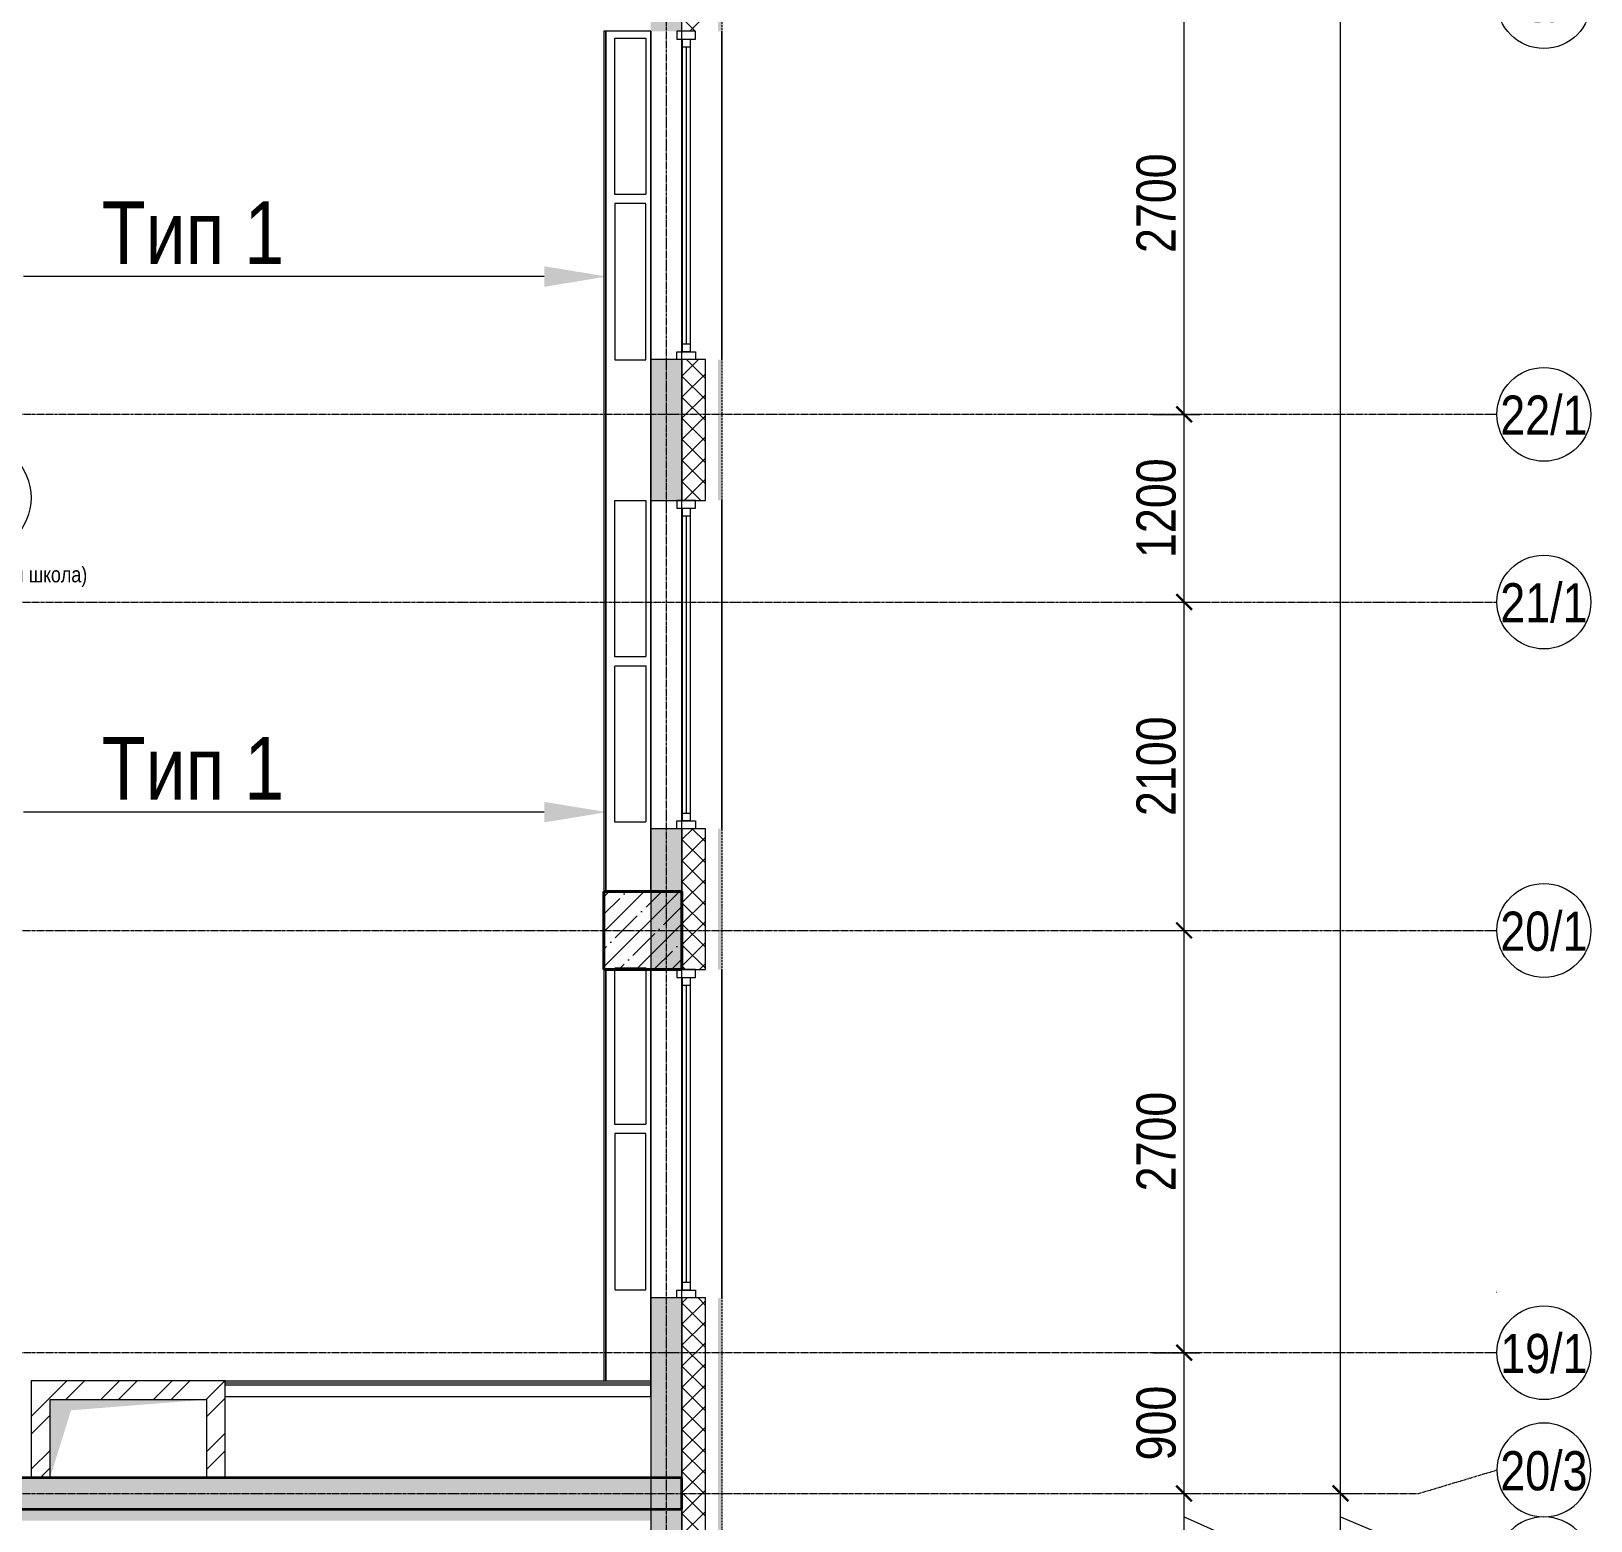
# Model space of a CAD drawing. Header units: millimetres. Extents: x -65509 to 912790, y 446 to 713294.
# Drawn here: x 252735 to 262705, y 196400 to 205925 of the extents above; entities that cross this region are included whole.
import ezdxf
from ezdxf import colors
from ezdxf.entities.mleader import LeaderData, LeaderLine
from ezdxf.enums import TextEntityAlignment as Align
from ezdxf.math import Vec2, Vec3

# ---------------------------------------------------------------- set-up
doc = ezdxf.new("R2010")
doc.units = ezdxf.units.MM
for name, pattern in [('CENTER2', [28.575, 19.05, -3.175, 3.175, -3.175]), ('DASHED', [19.05, 12.7, -6.35]), ('HIDDEN2', [4.7625, 3.175, -1.5875])]:
    doc.linetypes.add(name, pattern=pattern)
doc.layers.get('Defpoints').update_dxf_attribs({"color": 250})
for name, color, linetype, lineweight in [('A-Wall_Материал_Газоблок_Контур', 250, 'Continuous', 0), ('АР_Area', 250, 'Continuous', 5), ('АР_Колонны', 250, 'Continuous', 30), ('АР_Окна', 250, 'Continuous', 5), ('АР_Стены ЖБ', 250, 'Continuous', 35), ('АР_Стены кирпич', 250, 'Continuous', 20), ('АР_Стены ПЕНОблок', 250, 'Continuous', 20), ('АР_Стены_дефшов', 250, 'Continuous', 0), ('АР_Утеплитель', 250, 'Continuous', 0), ('АР_Штриховка', 250, 'Continuous', 0), ('Зашивки ГКЛ на всю высоту', 250, 'Continuous', 25), ('КМ_Фахверки', 250, 'Continuous', 25), ('ОВ_Шахты', 250, 'Continuous', 5), ('Размеры зашивки ГКЛ', 250, 'Continuous', 0), ('РД_Оси_100', 250, 'Continuous', 0), ('РД_Оси_размер', 250, 'Continuous', 0)]:
    doc.layers.add(name, color=color, linetype=linetype, lineweight=lineweight)
doc.layers.add('АР_Делит', color=250, linetype='Continuous', lineweight=0, plot=False)
doc.layers.add('АР_Отопительные приборы', color=1, linetype='HIDDEN2', lineweight=0, true_color=0xff0000)
doc.layers.add('Зашивка радиаторов тип 1 (фанера и МДФ)', color=7, linetype='Continuous', lineweight=0, true_color=0x000085)
doc.styles.add('style1', font='ARIALN.TTF')
doc.styles.add('ккк', font='isocpeur.ttf', dxfattribs={"width": 0.85, "oblique": 15})
doc.dimstyles.new('Dim100_ареал', dxfattribs={"dimscale": 100, "dimtxt": 2.5, "dimasz": 1, "dimexe": 1, "dimexo": 1, "dimgap": 0.5, "dimtad": 1, "dimzin": 12, "dimdsep": 46, "dimtxsty": 'style1', "dimblk": 'ARCHTICK', "dimcen": 1, "dimdle": 1, "dimclrd": 256, "dimclre": 256, "dimaunit": 1, "dimadec": 0, "dimazin": 3, "dimtfac": 1, "dimtmove": 1, "dimatfit": 3, "dimldrblk": 'OPEN30', "dimfxl": 4, "dimfxlon": 1, "dimtolj": 1, "dimtzin": 0, "dimlwd": 9, "dimlwe": 9, "dimarcsym": 0})
pattern_1 = [(45, (142195.16, 127275.07), (-112.2532, 112.2532), []), (45, (142307.41, 127275.07), (-112.2532, 112.2532), [198.4375, -39.6875, 0, -39.6875])]

# ---------------------------------------------------------------- blocks, each defined once
blk = doc.blocks.new('A-iden')
at = {"linetype": 'Continuous', "lineweight": 5}
blk.add_circle((0, -4), 3, dxfattribs=at)
at = {"color": 0, "linetype": 'Continuous', "lineweight": 20, "style": 'ккк', "width": 0.85}
blk.add_attdef('ID', text='', height=8, dxfattribs=at).set_placement((0.314, -3.853), align=Align.MIDDLE_CENTER)
blk = doc.blocks.new('_ArchTick')
at = {"color": 0, "linetype": 'ByBlock', "const_width": 0.15}
blk.add_lwpolyline([(-0.5, -0.5), (0.5, 0.5)], dxfattribs=at)
blk = doc.blocks.new('*D244')
at = {"layer": 'Defpoints', "color": 0, "transparency": 16777216}
for p in [(116910, 69300), (118910, 69300), (116910, 69000)]:
    blk.add_point(p, dxfattribs=at)
at = {"layer": 'РД_Оси_размер', "color": 0, "lineweight": 5, "transparency": 16777216}
for p, q in [((118910, 68900), (118910, 69400)), ((118710, 69300), (119010, 69300)), ((118910, 69150), (119410, 68939.3)), ((118710, 69000), (119010, 69000)), ((119410, 68939.3), (119410, 68387))]:
    blk.add_line(p, q, dxfattribs=at)
at = {"layer": 'РД_Оси_размер', "color": 0, "lineweight": 5, "transparency": 16777216, "xscale": 100, "yscale": 100, "zscale": 100}
for p, rotation in [((118910, 69300), 90), ((118910, 69000), 270)]:
    blk.add_blockref('_ArchTick', p, dxfattribs=dict(at, rotation=rotation))
at = {"layer": 'РД_Оси_размер', "color": 0, "transparency": 16777216, "insert": (119232.4, 68663.1), "char_height": 250, "attachment_point": 5, "rotation": 90, "style": 'style1'}
blk.add_mtext('\\A1;300', dxfattribs=at)
blk = doc.blocks.new('_Open30')
at = {"color": 0, "linetype": 'ByBlock', "lineweight": -2}
for p, q in [((-1, 0.268), (0, 0)), ((0, 0), (-1, -0.268)), ((0, 0), (-1, 0))]:
    blk.add_line(p, q, dxfattribs=at)
blk = doc.blocks.new('*D362')
at = {"layer": 'Defpoints', "color": 0, "transparency": 16777216}
for p in [(116910, 69300), (117910, 69300), (116910, 69000)]:
    blk.add_point(p, dxfattribs=at)
at = {"layer": 'РД_Оси_размер', "color": 0, "lineweight": 5, "transparency": 16777216}
for p, q in [((117910, 68900), (117910, 69400)), ((117710, 69300), (118010, 69300)), ((117910, 69150), (118410, 68926.1)), ((117710, 69000), (118010, 69000)), ((118410, 68926.1), (118410, 68373.8))]:
    blk.add_line(p, q, dxfattribs=at)
at = {"layer": 'РД_Оси_размер', "color": 0, "lineweight": 5, "transparency": 16777216, "xscale": 100, "yscale": 100, "zscale": 100}
for p, rotation in [((117910, 69300), 90), ((117910, 69000), 270)]:
    blk.add_blockref('_ArchTick', p, dxfattribs=dict(at, rotation=rotation))
at = {"layer": 'РД_Оси_размер', "color": 0, "transparency": 16777216, "insert": (118232.4, 68650), "char_height": 250, "attachment_point": 5, "rotation": 90, "style": 'style1'}
blk.add_mtext('\\A1;300', dxfattribs=at)
blk = doc.blocks.new('*D363')
at = {"layer": 'Defpoints', "color": 0, "transparency": 16777216}
for p in [(116910, 70200), (117910, 70200), (116910, 69300)]:
    blk.add_point(p, dxfattribs=at)
at = {"layer": 'РД_Оси_размер', "color": 0, "lineweight": 5, "transparency": 16777216}
for p, q in [((117910, 69200), (117910, 70300)), ((117710, 70200), (118010, 70200)), ((117710, 69300), (118010, 69300))]:
    blk.add_line(p, q, dxfattribs=at)
at = {"layer": 'РД_Оси_размер', "color": 0, "lineweight": 5, "transparency": 16777216, "xscale": 100, "yscale": 100, "zscale": 100}
for p, rotation in [((117910, 70200), 90), ((117910, 69300), 270)]:
    blk.add_blockref('_ArchTick', p, dxfattribs=dict(at, rotation=rotation))
at = {"layer": 'РД_Оси_размер', "color": 0, "transparency": 16777216, "insert": (117732.4, 69750), "char_height": 250, "attachment_point": 5, "rotation": 90, "style": 'style1'}
blk.add_mtext('\\A1;900', dxfattribs=at)
blk = doc.blocks.new('*D364')
at = {"layer": 'Defpoints', "color": 0, "transparency": 16777216}
for p in [(116910, 72900), (117910, 72900), (116910, 70200)]:
    blk.add_point(p, dxfattribs=at)
at = {"layer": 'РД_Оси_размер', "color": 0, "lineweight": 5, "transparency": 16777216}
for p, q in [((117910, 70100), (117910, 73000)), ((117710, 72900), (118010, 72900)), ((117710, 70200), (118010, 70200))]:
    blk.add_line(p, q, dxfattribs=at)
at = {"layer": 'РД_Оси_размер', "color": 0, "lineweight": 5, "transparency": 16777216, "xscale": 100, "yscale": 100, "zscale": 100}
for p, rotation in [((117910, 72900), 90), ((117910, 70200), 270)]:
    blk.add_blockref('_ArchTick', p, dxfattribs=dict(at, rotation=rotation))
at = {"layer": 'РД_Оси_размер', "color": 0, "transparency": 16777216, "insert": (117732.4, 71550), "char_height": 250, "attachment_point": 5, "rotation": 90, "style": 'style1'}
blk.add_mtext('\\A1;2700', dxfattribs=at)
blk = doc.blocks.new('*D365')
at = {"layer": 'Defpoints', "color": 0, "transparency": 16777216}
for p in [(116910, 75000), (117910, 75000), (116910, 72900)]:
    blk.add_point(p, dxfattribs=at)
at = {"layer": 'РД_Оси_размер', "color": 0, "lineweight": 5, "transparency": 16777216}
for p, q in [((117910, 72800), (117910, 75100)), ((117710, 75000), (118010, 75000)), ((117710, 72900), (118010, 72900))]:
    blk.add_line(p, q, dxfattribs=at)
at = {"layer": 'РД_Оси_размер', "color": 0, "lineweight": 5, "transparency": 16777216, "xscale": 100, "yscale": 100, "zscale": 100}
for p, rotation in [((117910, 75000), 90), ((117910, 72900), 270)]:
    blk.add_blockref('_ArchTick', p, dxfattribs=dict(at, rotation=rotation))
at = {"layer": 'РД_Оси_размер', "color": 0, "transparency": 16777216, "insert": (117732.4, 73950), "char_height": 250, "attachment_point": 5, "rotation": 90, "style": 'style1'}
blk.add_mtext('\\A1;2100', dxfattribs=at)
blk = doc.blocks.new('*D366')
at = {"layer": 'Defpoints', "color": 0, "transparency": 16777216}
for p in [(116910, 76200), (117910, 76200), (116910, 75000)]:
    blk.add_point(p, dxfattribs=at)
at = {"layer": 'РД_Оси_размер', "color": 0, "lineweight": 5, "transparency": 16777216}
for p, q in [((117910, 74900), (117910, 76300)), ((117710, 76200), (118010, 76200)), ((117710, 75000), (118010, 75000))]:
    blk.add_line(p, q, dxfattribs=at)
at = {"layer": 'РД_Оси_размер', "color": 0, "lineweight": 5, "transparency": 16777216, "xscale": 100, "yscale": 100, "zscale": 100}
for p, rotation in [((117910, 76200), 90), ((117910, 75000), 270)]:
    blk.add_blockref('_ArchTick', p, dxfattribs=dict(at, rotation=rotation))
at = {"layer": 'РД_Оси_размер', "color": 0, "transparency": 16777216, "insert": (117732.4, 75600), "char_height": 250, "attachment_point": 5, "rotation": 90, "style": 'style1'}
blk.add_mtext('\\A1;1200', dxfattribs=at)
blk = doc.blocks.new('*D367')
at = {"layer": 'Defpoints', "color": 0, "transparency": 16777216}
for p in [(116910, 78900), (117910, 78900), (116910, 76200)]:
    blk.add_point(p, dxfattribs=at)
at = {"layer": 'РД_Оси_размер', "color": 0, "lineweight": 5, "transparency": 16777216}
for p, q in [((117910, 76100), (117910, 79000)), ((117710, 78900), (118010, 78900)), ((117710, 76200), (118010, 76200))]:
    blk.add_line(p, q, dxfattribs=at)
at = {"layer": 'РД_Оси_размер', "color": 0, "lineweight": 5, "transparency": 16777216, "xscale": 100, "yscale": 100, "zscale": 100}
for p, rotation in [((117910, 78900), 90), ((117910, 76200), 270)]:
    blk.add_blockref('_ArchTick', p, dxfattribs=dict(at, rotation=rotation))
at = {"layer": 'РД_Оси_размер', "color": 0, "transparency": 16777216, "insert": (117732.4, 77550), "char_height": 250, "attachment_point": 5, "rotation": 90, "style": 'style1'}
blk.add_mtext('\\A1;2700', dxfattribs=at)
blk = doc.blocks.new('*D225')
at = {"layer": 'Defpoints', "color": 0, "transparency": 16777216}
for p in [(114955, 100500), (118910, 100500), (116910, 69300)]:
    blk.add_point(p, dxfattribs=at)
at = {"layer": 'РД_Оси_размер', "color": 0, "lineweight": 5, "transparency": 16777216}
for p, q in [((118910, 69200), (118910, 100600)), ((118710, 100500), (119010, 100500)), ((118710, 69300), (119010, 69300))]:
    blk.add_line(p, q, dxfattribs=at)
at = {"layer": 'РД_Оси_размер', "color": 0, "lineweight": 5, "transparency": 16777216, "xscale": 100, "yscale": 100, "zscale": 100}
for p, rotation in [((118910, 100500), 90), ((118910, 69300), 270)]:
    blk.add_blockref('_ArchTick', p, dxfattribs=dict(at, rotation=rotation))
at = {"layer": 'РД_Оси_размер', "color": 0, "transparency": 16777216, "insert": (118732.4, 84900), "char_height": 250, "attachment_point": 5, "rotation": 90, "style": 'style1'}
blk.add_mtext('\\A1;31200', dxfattribs=at)
blk = doc.blocks.new('otv')
at = {"linetype": 'Continuous'}
blk.add_lwpolyline([(0, -1), (0, 0), (1, 0), (1, -1)], close=True, dxfattribs=at)
blk.add_solid([(0, -1), (0, 0), (0.1346, -0.1366), (1, 0)], dxfattribs=at)
blk = doc.blocks.new('MOK-МаркаПом_овал_ареал')
for p, q in [((-2.986, 3.764), (3.522, 3.764)), ((-2.75, -3), (2.75, -3))]:
    blk.add_line(p, q)
for centre, radius, start, end in [((-2.986, 0.215), 3.55, 90, 270), ((3.522, 0.215), 3.55, 270, 90), ((-7.411, 0), 7.161, 0, 0.00095)]:
    blk.add_arc(centre, radius, start, end)
at = {"color": 0, "style": 'style1'}
blk.add_attdef('АР-ПОМЕЩЕНИЕ:НОМЕР', text='', height=3, dxfattribs=at).set_placement((0.261, 0), align=Align.MIDDLE)
blk = doc.blocks.new('СОШ_2200_АР_ОСИ_М100_28.05.24')
at = {"layer": 'АР_Делит', "color": 5, "linetype": 'DASHED'}
blk.add_lwpolyline([(114955, 135155), (114955, -355), (93595.036, -355), (93595.036, 13855), (94145, 13855), (94145, 68320), (66055, 68320), (66055, 13857.73), (83455, 13857.73), (83455, -355), (45245, -355), (45245, 13145), (44695, 13145), (44695, 26755), (45245, 26755), (45245, 68320), (20455, 68320), (20455, 26755), (27955, 26755), (27955, 13145), (-355, 13145), (-355, 100855), (37145, 100855), (37145, 129155)], dxfattribs=at)
at = {"layer": 'РД_Оси_100', "linetype": 'CENTER2'}
for p, q in [((114600, -6155), (114600, 139938.679)), ((119910, 76200), (-5954.958, 76200)), ((-5954.958, 75000), (119910, 75000)), ((89599.446, 72900), (119910, 72900))]:
    blk.add_line(p, q, dxfattribs=at)
for points in [[(119907.516, 70586.836), (119910, 70586.416)], [(119910, 70200), (-5954.958, 70200)], [(94200, 69300), (119410, 69300), (119910, 69450)]]:
    blk.add_lwpolyline(points, dxfattribs=at)
at = {"layer": 'РД_Оси_100', "color": 0}
ref = blk.add_blockref('A-iden', (120210, 79239.148), dxfattribs=dict(at, xscale=100, yscale=100, zscale=100))
ref.add_attrib('ID', '23/1', dxfattribs={"layer": '0', "linetype": 'Continuous', "height": 250, "style": 'style1'}).set_placement((120210, 78839.148), align=Align.MIDDLE)
ref = blk.add_blockref('A-iden', (120210, 76600), dxfattribs=dict(at, xscale=100, yscale=100, zscale=100))
ref.add_attrib('ID', '22/1', dxfattribs={"layer": '0', "linetype": 'Continuous', "height": 250, "style": 'style1'}).set_placement((120210, 76200), align=Align.MIDDLE)
ref = blk.add_blockref('A-iden', (120210, 75400), dxfattribs=dict(at, xscale=100, yscale=100, zscale=100))
ref.add_attrib('ID', '21/1', dxfattribs={"layer": '0', "linetype": 'Continuous', "height": 250, "style": 'style1'}).set_placement((120210, 75000), align=Align.MIDDLE)
ref = blk.add_blockref('A-iden', (120210, 73300), dxfattribs=dict(at, xscale=100, yscale=100, zscale=100))
ref.add_attrib('ID', '20/1', dxfattribs={"layer": '0', "linetype": 'Continuous', "height": 250, "style": 'style1'}).set_placement((120210, 72900), align=Align.MIDDLE)
ref = blk.add_blockref('A-iden', (120210, 70600), dxfattribs=dict(at, xscale=100, yscale=100, zscale=100))
ref.add_attrib('ID', '19/1', dxfattribs={"layer": '0', "linetype": 'Continuous', "height": 250, "style": 'style1'}).set_placement((120210, 70200), align=Align.MIDDLE)
ref = blk.add_blockref('A-iden', (120210, 69850), dxfattribs=dict(at, xscale=-100, yscale=100, zscale=100))
ref.add_attrib('ID', '20/3', dxfattribs={"layer": '0', "linetype": 'Continuous', "height": 250, "style": 'style1'}).set_placement((120210, 69450), align=Align.MIDDLE)
ref = blk.add_blockref('A-iden', (120210, 69250), dxfattribs=dict(at, xscale=-100, yscale=100, zscale=100))
ref.add_attrib('ID', '19/3', dxfattribs={"layer": '0', "linetype": 'Continuous', "height": 250, "style": 'style1'}).set_placement((120210, 68850), align=Align.MIDDLE)
at = {"layer": 'РД_Оси_размер'}
for base, p1, p2, picture, middle in [((118910, 100500), (116910, 69300), (114955, 100500), '*D225', (118732.357, 84900)), ((117910, 78900), (116910, 76200), (116910, 78900), '*D367', (117732.357, 77550)), ((117910, 76200), (116910, 75000), (116910, 76200), '*D366', (117732.357, 75600)), ((117910, 75000), (116910, 72900), (116910, 75000), '*D365', (117732.357, 73950)), ((117910, 72900), (116910, 70200), (116910, 72900), '*D364', (117732.357, 71550)), ((117910, 70200), (116910, 69300), (116910, 70200), '*D363', (117732.357, 69750))]:
    dim = blk.add_linear_dim(base=base, p1=p1, p2=p2, angle=90, dimstyle='Dim100_ареал', dxfattribs=at)
    dim.commit()
    dim.dimension.update_dxf_attribs({"geometry": picture, "text_midpoint": middle})
for base, picture, middle in [((118910, 69300), '*D244', (119410, 68889.275)), ((117910, 69300), '*D362', (118410, 68876.088))]:
    dim = blk.add_linear_dim(base=base, p1=(116910, 69000), p2=(116910, 69300), angle=90, dimstyle='Dim100_ареал', dxfattribs=at)
    dim.commit()
    dim.dimension.update_dxf_attribs({"geometry": picture, "text_midpoint": middle, "dimtype": 128})

msp = doc.modelspace()

# ---------------------------------------------------------------- hatches: boundary and pattern name
at = {"layer": 'АР_Штриховка', "linetype": 'Continuous', "lineweight": 0}
h = msp.add_hatch(dxfattribs=at)
h.set_pattern_fill('AR-CONC', color=256, angle=-360, style=0)
h.set_pattern_definition([(50, (142195.16, 127275.07), (182.18467, -15.93909), [19.05, -209.55]), (355, (142195.16, 127275.07), (-35.24342, 191.05685), [15.24, -167.64058]), (100.45144, (142210.34, 127273.74), (146.94125, 175.11775), [16.19, -178.09024]), (46.1842, (142195.16, 127325.87), (271.07904, -42.04233), [28.575, -314.325]), (96.63556, (142217.75, 127322.37), (237.40413, 247.42612), [24.285, -267.1356]), (351.18415, (142195.16, 127325.87), (237.40413, 247.4261), [22.85997, -251.45973]), (21, (142220.56, 127313.17), (151.61439, -102.2652), [19.05, -209.55]), (326, (142220.56, 127313.17), (61.80203, 184.18797), [15.24, -167.64]), (71.45144, (142233.2, 127304.65), (213.41642, 81.92277), [16.19, -178.08994]), (37.5, (142195.16, 127275.07), (3.088603, 84.55504), [0, -165.608, 0, -170.18, 0, -168.275]), (7.5, (142195.16, 127275.07), (66.81966, 100.180575), [0, -97.028, 0, -161.798, 0, -64.135]), (327.5, (142138.515, 127275.07), (135.590595, -5.728744), [0, -63.5, 0, -198.12, 0, -262.89]), (317.5, (142113.12, 127275.07), (148.12918, 25.42649), [0, -82.55, 0, -131.572, 0, -186.69])])
h.paths.add_polyline_path([(256895.157, 223475.073), (256695.157, 223475.073), (256695.157, 222575.075), (256895.157, 222575.075)], flags=0)
h.paths.add_polyline_path([(256895.157, 219275.075), (256695.157, 219275.075), (256695.157, 217375.073), (256895.157, 217375.073)], flags=0)
h.paths.add_polyline_path([(256895.157, 214075.073), (256695.157, 214075.073), (256695.157, 212575.078), (256895.157, 212575.078)], flags=0)
h.paths.add_polyline_path([(256895.157, 210175.078), (256695.157, 210175.078), (256695.157, 208925.073), (256895.157, 208925.073)], flags=0)
h.paths.add_polyline_path([(256895.157, 206825.073), (256695.157, 206825.073), (256695.157, 205925.073), (256895.157, 205925.073)], flags=0)
h.paths.add_polyline_path([(256895.157, 203825.073), (256695.157, 203825.073), (256695.157, 202925.073), (256895.157, 202925.073)], flags=0)
h.paths.add_polyline_path([(256895.157, 200825.073), (256695.157, 200825.073), (256695.157, 199925.073), (256895.157, 199925.073)], flags=0)
h.paths.add_polyline_path([(256895.157, 197825.073), (256695.157, 197825.073), (256695.157, 195375.073), (256895.157, 195375.073)], flags=0)
h.paths.add_polyline_path([(256895.157, 192075.073), (256695.157, 192075.073), (256695.157, 191175.073), (256895.157, 191175.073)], flags=0)
h.paths.add_polyline_path([(256895.157, 189975.073), (256695.157, 189975.073), (256695.157, 189075.073), (256895.157, 189075.073)], flags=0)
h.paths.add_polyline_path([(256895.157, 187875.073), (256695.157, 187875.073), (256695.157, 186075.073), (256895.157, 186075.073)], flags=0)
h.paths.add_polyline_path([(256895.157, 182775.073), (256695.157, 182775.073), (256695.157, 181875.073), (256895.157, 181875.073)], flags=0)
h.paths.add_polyline_path([(256895.157, 180675.073), (256695.157, 180675.073), (256695.157, 179775.073), (256895.157, 179775.073)], flags=0)
h.paths.add_polyline_path([(256895.157, 178575.073), (256695.157, 178575.073), (256695.157, 168775.073), (256895.157, 168775.073)], flags=0)
h = msp.add_hatch(dxfattribs=at)
h.set_pattern_fill('ANSI37', color=256, scale=30, angle=-360, style=0)
h.set_pattern_definition([(45, (142195.16, 127275.07), (-67.35192, 67.35192), []), (135, (142195.16, 127275.07), (-67.35192, -67.35192), [])])
h.paths.add_polyline_path([(257045.157, 223475.073), (256895.157, 223475.073), (256895.157, 222575.075), (257045.157, 222575.075)], flags=0)
h.paths.add_polyline_path([(257045.157, 219275.075), (256895.157, 219275.075), (256895.157, 217375.073), (257045.157, 217375.073)], flags=0)
h.paths.add_polyline_path([(257045.157, 214075.073), (256895.157, 214075.073), (256895.157, 212575.078), (257045.157, 212575.078)], flags=0)
h.paths.add_polyline_path([(257045.157, 210175.078), (256895.157, 210175.078), (256895.157, 208925.073), (257045.157, 208925.073)], flags=0)
h.paths.add_polyline_path([(257045.157, 206825.073), (256895.157, 206825.073), (256895.157, 205925.073), (257045.157, 205925.073)], flags=0)
h.paths.add_polyline_path([(257045.157, 203825.073), (256895.157, 203825.073), (256895.157, 202925.073), (257045.157, 202925.073)], flags=0)
h.paths.add_polyline_path([(257045.157, 200825.073), (256895.157, 200825.073), (256895.157, 199925.073), (257045.157, 199925.073)], flags=0)
h.paths.add_polyline_path([(257045.157, 197825.073), (256895.157, 197825.073), (256895.157, 195375.073), (257045.157, 195375.073)], flags=0)
h.paths.add_polyline_path([(257045.157, 192075.073), (256895.157, 192075.073), (256895.157, 191175.073), (257045.157, 191175.073)], flags=0)
h.paths.add_polyline_path([(257045.157, 189975.073), (256895.157, 189975.073), (256895.157, 189075.073), (257045.157, 189075.073)], flags=0)
h.paths.add_polyline_path([(257045.157, 187875.073), (256895.157, 187875.073), (256895.157, 186075.073), (257045.157, 186075.073)], flags=0)
h.paths.add_polyline_path([(257045.157, 182775.073), (256895.157, 182775.073), (256895.157, 181875.073), (257045.157, 181875.073)], flags=0)
h.paths.add_polyline_path([(257045.157, 180675.073), (256895.157, 180675.073), (256895.157, 179775.073), (257045.157, 179775.073)], flags=0)
h.paths.add_polyline_path([(257045.157, 178575.073), (256895.157, 178575.073), (256895.157, 168775.073), (257045.157, 168775.073)], flags=0)
h = msp.add_hatch(dxfattribs=at)
h.set_pattern_fill('_U', color=256, angle=-360, style=0, pattern_type=0)
h.set_pattern_definition([(360, (142195.1574, 127275.0729), (2e-16, 1), [])])
h.paths.add_polyline_path([(257150.157, 223475.073), (257125.157, 223475.073), (257125.157, 222575.075), (257150.157, 222575.075)], flags=0)
h.paths.add_polyline_path([(257150.157, 219275.075), (257125.157, 219275.075), (257125.157, 217375.073), (257150.157, 217375.073)], flags=0)
h.paths.add_polyline_path([(257150.157, 214075.073), (257125.157, 214075.073), (257125.157, 212575.078), (257150.157, 212575.078)], flags=0)
h.paths.add_polyline_path([(257150.157, 210175.078), (257125.157, 210175.078), (257125.157, 208925.073), (257150.157, 208925.073)], flags=0)
h.paths.add_polyline_path([(257150.157, 206825.073), (257125.157, 206825.073), (257125.157, 205925.073), (257150.157, 205925.073)], flags=0)
h.paths.add_polyline_path([(257150.157, 203825.073), (257125.157, 203825.073), (257125.157, 202925.073), (257150.157, 202925.073)], flags=0)
h.paths.add_polyline_path([(257150.157, 200825.073), (257125.157, 200825.073), (257125.157, 199925.073), (257150.157, 199925.073)], flags=0)
h.paths.add_polyline_path([(257150.157, 197825.073), (257125.157, 197825.073), (257125.157, 195375.073), (257150.157, 195375.073)], flags=0)
h.paths.add_polyline_path([(257150.157, 192075.073), (257125.157, 192075.073), (257125.157, 191175.073), (257150.157, 191175.073)], flags=0)
h.paths.add_polyline_path([(257150.157, 189975.073), (257125.157, 189975.073), (257125.157, 189075.073), (257150.157, 189075.073)], flags=0)
h.paths.add_polyline_path([(257150.157, 187875.073), (257125.157, 187875.073), (257125.157, 186075.073), (257150.157, 186075.073)], flags=0)
h.paths.add_polyline_path([(257150.157, 182775.073), (257125.157, 182775.073), (257125.157, 181875.073), (257150.157, 181875.073)], flags=0)
h.paths.add_polyline_path([(257150.157, 180675.073), (257125.157, 180675.073), (257125.157, 179775.073), (257150.157, 179775.073)], flags=0)
h.paths.add_polyline_path([(257150.157, 178575.073), (257125.157, 178575.073), (257125.157, 168775.073), (257150.157, 168775.073)], flags=0)
at = {"layer": 'АР_Штриховка', "linetype": 'Continuous', "lineweight": 5}
h = msp.add_hatch(dxfattribs=at)
h.set_pattern_fill('ANSI35', color=256, scale=25, style=0)
h.set_pattern_definition(pattern_1)
h.paths.add_polyline_path([(256395.157, 199925.073), (256895.157, 199925.073), (256895.157, 200425.073), (256395.157, 200425.073)], flags=0)
at = {"layer": 'АР_Штриховка', "linetype": 'Continuous', "lineweight": 0}
h = msp.add_hatch(dxfattribs=at)
h.set_pattern_fill('ANSI32', color=256, scale=25, style=0)
h.set_pattern_definition([(45, (142195.16, 127275.07), (-168.3798, 168.3798), []), (45, (142307.4, 127275.07), (-168.3798, 168.3798), [])])
h.paths.add_polyline_path([(252735.157, 196675.073), (252855.157, 196675.073), (252855.157, 197175.073), (252735.157, 197295.073)], flags=0)
h = msp.add_hatch(dxfattribs=at)
h.set_pattern_fill('ANSI32', color=256, scale=25, style=0)
h.set_pattern_definition([(45, (142195.16, 127275.07), (-168.3798, 168.3798), []), (45, (142307.4, 127275.07), (-168.3798, 168.3798), [])])
h.paths.add_polyline_path([(252735.157, 197295.073), (252855.157, 197175.073), (253855.157, 197175.073), (253975.157, 197295.073)], flags=0)
h = msp.add_hatch(dxfattribs=at)
h.set_pattern_fill('ANSI32', color=256, scale=25, angle=-360, style=0)
h.set_pattern_definition([(45, (142195.16, 127275.07), (-168.3798, 168.3798), []), (45, (142307.4, 127275.07), (-168.3798, 168.3798), [])])
h.paths.add_polyline_path([(253975.157, 197295.073), (253855.157, 197175.073), (253855.157, 196675.073), (253975.157, 196675.073)], flags=0)
at = {"layer": 'АР_Штриховка', "linetype": 'Continuous', "lineweight": 5}
h = msp.add_hatch(dxfattribs=at)
h.set_pattern_fill('ANSI35', color=256, scale=25, style=0)
h.set_pattern_definition(pattern_1)
h.paths.add_polyline_path([(240795.157, 196675.073), (240995.157, 196475.073), (243979.311, 196475.073), (243979.311, 196675.073)], flags=0)
h.paths.add_polyline_path([(245979.568, 196675.073), (245979.568, 196475.073), (256895.17, 196475.073), (256895.17, 196675.073)], flags=0)
at = {"layer": 'АР_Штриховка', "linetype": 'Continuous', "lineweight": 0}
h = msp.add_hatch(dxfattribs=at)
h.set_pattern_fill('HONEY', color=256, scale=10, angle=-360, style=0)
h.set_pattern_definition([(4e-13, (142195.157, 127275.073), (47.625, 27.4963065), [31.75, -63.5]), (120, (142195.157, 127275.073), (-47.625, 27.4963066), [31.75, -63.5]), (60, (142195.157, 127275.073), (1e-07, 54.992613), [-63.5, 31.75])])
h.paths.add_polyline_path([(240995.157, 196475.073), (241070.157, 196400.073), (243979.331, 196400.073), (243979.331, 196475.073)], flags=0)
h.paths.add_polyline_path([(245979.331, 196475.073), (245979.331, 196400.073), (256895.157, 196400.073), (256895.157, 196475.073)], flags=0)

# ---------------------------------------------------------------- linework, layer by layer
at = {"layer": 'A-Wall_Материал_Газоблок_Контур', "linetype": 'Continuous', "lineweight": 0}
for p, q in [((256695.157, 205925.073), (256695.157, 203825.073)), ((257150.157, 203825.073), (257150.157, 205925.073)), ((256695.157, 202925.073), (256695.157, 200825.073)), ((257150.157, 200825.073), (257150.157, 202925.073)), ((256695.157, 199925.073), (256695.157, 197825.073)), ((257150.157, 197825.073), (257150.157, 199925.073))]:
    msp.add_line(p, q, dxfattribs=at)
at = {"layer": 'АР_Колонны', "linetype": 'HIDDEN2', "lineweight": 25}
for p, q in [((256395.157, 200425.073), (256895.157, 200425.073)), ((256395.157, 199925.073), (256395.157, 200425.073)), ((256895.157, 200425.073), (256895.157, 199925.073)), ((256895.157, 199925.073), (256395.157, 199925.073))]:
    msp.add_line(p, q, dxfattribs=at)
at = {"layer": 'АР_Колонны', "linetype": 'Continuous', "lineweight": 35}
for p, q in [((256895.157, 200425.073), (256395.157, 200425.073)), ((256395.157, 199925.073), (256395.157, 200425.073)), ((256895.157, 200425.073), (256395.157, 200425.073)), ((256895.157, 199925.073), (256895.157, 200425.073)), ((256395.157, 199925.073), (256895.157, 199925.073))]:
    msp.add_line(p, q, dxfattribs=at)
at = {"layer": 'АР_Окна', "linetype": 'Continuous', "lineweight": 5}
for p, q in [((256695.157, 205925.073), (256695.157, 203825.073)), ((257150.157, 205925.073), (257150.157, 203825.073)), ((256897.657, 205825.073), (256947.657, 205825.073)), ((256922.657, 205825.073), (256922.657, 203925.073)), ((256897.657, 203925.073), (256947.657, 203925.073)), ((256695.157, 202925.073), (256695.157, 200825.073)), ((257150.157, 202925.073), (257150.157, 200825.073)), ((256897.657, 202825.073), (256947.657, 202825.073)), ((256922.657, 202825.073), (256922.657, 200925.073)), ((256897.657, 200925.073), (256947.657, 200925.073)), ((256695.157, 199925.073), (256695.157, 197825.073)), ((257150.157, 199925.073), (257150.157, 197825.073)), ((256897.657, 199825.073), (256947.657, 199825.073)), ((256922.657, 199825.073), (256922.657, 197925.073)), ((256897.657, 197925.073), (256947.657, 197925.073))]:
    msp.add_line(p, q, dxfattribs=at)
for points in [[(256982.657, 205875.073), (256982.657, 205925.073), (256862.657, 205925.073), (256862.657, 205875.073)], [(256897.657, 205875.073), (256947.657, 205875.073), (256947.657, 203875.073), (256897.657, 203875.073)], [(256982.657, 203875.073), (256982.657, 203825.073), (256862.657, 203825.073), (256862.657, 203875.073)], [(256982.657, 202875.073), (256982.657, 202925.073), (256862.657, 202925.073), (256862.657, 202875.073)], [(256897.657, 202875.073), (256947.657, 202875.073), (256947.657, 200875.073), (256897.657, 200875.073)], [(256982.657, 200875.073), (256982.657, 200825.073), (256862.657, 200825.073), (256862.657, 200875.073)], [(256982.657, 199875.073), (256982.657, 199925.073), (256862.657, 199925.073), (256862.657, 199875.073)], [(256897.657, 199875.073), (256947.657, 199875.073), (256947.657, 197875.073), (256897.657, 197875.073)], [(256982.657, 197875.073), (256982.657, 197825.073), (256862.657, 197825.073), (256862.657, 197875.073)]]:
    msp.add_lwpolyline(points, close=True, dxfattribs=at)
at = {"layer": 'АР_Отопительные приборы'}
for points in [[(256665.157, 204880.959), (256465.157, 204880.959), (256465.157, 205880.959), (256665.157, 205880.959)], [(256665.157, 204822.784), (256465.157, 204822.784), (256465.157, 203822.784), (256665.157, 203822.784)], [(256665.157, 201925.193), (256465.157, 201925.193), (256465.157, 202925.193), (256665.157, 202925.193)], [(256665.157, 200867.018), (256465.157, 200867.018), (256465.157, 201867.018), (256665.157, 201867.018)], [(256665.157, 198935.237), (256465.157, 198935.237), (256465.157, 199935.237), (256665.157, 199935.237)], [(256665.157, 198877.062), (256465.157, 198877.062), (256465.157, 197877.062), (256665.157, 197877.062)]]:
    msp.add_lwpolyline(points, close=True, dxfattribs=at)
at = {"layer": 'АР_Стены ЖБ', "linetype": 'Continuous', "lineweight": 40}
for p, q in [((256895.157, 200425.073), (256395.157, 200425.073)), ((256395.157, 200425.073), (256395.157, 199925.073)), ((256895.157, 199925.073), (256895.157, 200425.073)), ((256395.157, 199925.073), (256895.157, 199925.073))]:
    msp.add_line(p, q, dxfattribs=at)
at = {"layer": 'АР_Стены ЖБ', "linetype": 'Continuous', "lineweight": 35}
for p, q in [((256895.17, 196675.073), (245979.568, 196675.073)), ((256895.17, 196475.073), (256895.17, 196675.073)), ((245979.568, 196475.073), (256895.17, 196475.073))]:
    msp.add_line(p, q, dxfattribs=at)
at = {"layer": 'АР_Стены кирпич', "linetype": 'Continuous', "lineweight": 20}
for p, q in [((252735.157, 197295.073), (252735.157, 196675.073)), ((253975.157, 197295.073), (252735.157, 197295.073)), ((253975.157, 196675.073), (253975.157, 197295.073)), ((252855.157, 196675.073), (252855.157, 197175.073)), ((252855.157, 197175.073), (253855.157, 197175.073)), ((253855.157, 197175.073), (253855.157, 196675.073)), ((252735.157, 196675.073), (252855.157, 196675.073)), ((253855.157, 196675.073), (253975.157, 196675.073))]:
    msp.add_line(p, q, dxfattribs=at)
at = {"layer": 'АР_Стены ПЕНОблок', "linetype": 'Continuous', "lineweight": 20}
for p, q in [((256895.157, 203825.073), (256695.157, 203825.073)), ((256695.157, 203825.073), (256695.157, 202925.073)), ((256895.157, 202925.073), (256895.157, 203825.073)), ((256695.157, 202925.073), (256895.157, 202925.073)), ((256895.157, 200825.073), (256695.157, 200825.073)), ((256695.157, 200825.073), (256695.157, 199925.073)), ((256895.157, 199925.073), (256895.157, 200825.073)), ((256695.157, 199925.073), (256895.157, 199925.073)), ((256895.157, 197825.073), (256695.157, 197825.073)), ((256695.157, 197825.073), (256695.157, 195375.073)), ((256895.157, 195375.073), (256895.157, 197825.073))]:
    msp.add_line(p, q, dxfattribs=at)
at = {"layer": 'АР_Стены_дефшов', "linetype": 'Continuous', "lineweight": 0}
for p, q in [((256895.157, 196475.073), (245979.331, 196475.073)), ((256895.157, 196400.073), (256895.157, 196475.073))]:
    msp.add_line(p, q, dxfattribs=at)
at = {"layer": 'АР_Утеплитель', "linetype": 'Continuous', "lineweight": 0}
for p, q in [((257045.157, 203825.073), (256895.157, 203825.073)), ((256895.157, 203825.073), (256895.157, 202925.073)), ((257045.157, 202925.073), (257045.157, 203825.073)), ((256895.157, 202925.073), (257045.157, 202925.073)), ((257045.157, 200825.073), (256895.157, 200825.073)), ((256895.157, 200825.073), (256895.157, 199925.073)), ((257045.157, 199925.073), (257045.157, 200825.073)), ((256895.157, 199925.073), (257045.157, 199925.073)), ((257045.157, 197825.073), (256895.157, 197825.073)), ((256895.157, 197825.073), (256895.157, 195375.073)), ((257045.157, 195375.073), (257045.157, 197825.073))]:
    msp.add_line(p, q, dxfattribs=at)
at = {"layer": 'Зашивка радиаторов тип 1 (фанера и МДФ)', "linetype": 'Continuous', "lineweight": 0}
for p, q in [((256407.657, 205925.073), (256395.157, 205925.073)), ((256395.157, 205925.073), (256395.159, 200425.073)), ((256695.157, 205925.073), (256407.657, 205925.073)), ((256407.657, 205925.073), (256407.659, 200425.073)), ((256407.659, 200425.073), (256407.657, 205925.073)), ((256695.159, 200425.073), (256695.157, 205925.073)), ((256395.159, 200425.073), (256407.659, 200425.073)), ((256407.659, 200425.073), (256695.159, 200425.073)), ((256395.159, 199925.073), (256395.157, 197295.167)), ((256407.659, 199925.073), (256395.159, 199925.073)), ((256407.659, 199925.073), (256407.657, 197295.167)), ((256407.657, 197295.167), (256407.659, 199925.073)), ((256695.159, 199925.073), (256407.659, 199925.073)), ((256695.157, 197295.167), (256695.159, 199925.073)), ((256395.157, 197295.167), (256407.657, 197295.167)), ((256407.657, 197295.167), (256695.157, 197295.167))]:
    msp.add_line(p, q, dxfattribs=at)
at = {"layer": 'Зашивки ГКЛ на всю высоту', "linetype": 'Continuous', "lineweight": 0}
for p, q in [((253975.157, 197295.167), (256695.157, 197295.167)), ((253975.157, 197195.167), (253975.157, 197295.167)), ((253975.157, 197282.667), (256695.157, 197282.667)), ((253975.157, 197282.667), (256695.157, 197282.667)), ((253975.157, 197270.167), (256695.157, 197270.167)), ((253975.157, 197270.167), (256695.157, 197270.167)), ((256695.157, 197195.167), (256695.157, 197295.167)), ((253975.157, 197195.167), (256695.157, 197195.167))]:
    msp.add_line(p, q, dxfattribs=at)
at = {"layer": 'КМ_Фахверки', "lineweight": 5}
msp.add_lwpolyline([(212895.157, 195850.073), (236595.157, 195849.49), (236595.157, 127175.073), (256895.157, 127175.073), (256895.126, 262175.073), (215195.161, 262175.073), (215195.161, 256175.073), (179595.157, 256175.073), (179595.157, 227875.073), (142095.157, 227875.073), (142095.157, 140675.073), (169895.157, 140675.073), (169895.157, 153775.073), (162395.157, 153775.073), (162395.157, 195850.073), (187695.157, 195850.073), (187695.157, 127175.073), (225395.157, 127175.073), (225395.157, 140875.073), (207995.156, 140875.08), (207995.156, 195850.073), (212896.745, 195850.073)], dxfattribs=at)

# ---------------------------------------------------------------- block references
at = {"layer": 'АР_Area', "linetype": 'Continuous', "lineweight": 5}
ref = msp.add_blockref('MOK-МаркаПом_овал_ареал', (252028.575, 202920.691), dxfattribs=dict(at, xscale=100, yscale=100, zscale=100))
ref.add_attrib('АР-ПОМЕЩЕНИЕ:НОМЕР', '2.063', dxfattribs={"layer": '0', "color": 0, "height": 350, "style": 'style1'}).set_placement((252028.575, 202920.691), align=Align.MIDDLE)
ref.add_attrib('АР-ПОМЕЩЕНИЕ:НАИМЕНОВАНИЕ', 'Вестибюль (основная и старшая школа)', dxfattribs={"layer": 'Defpoints', "color": 2, "height": 100, "style": 'style1'}).set_placement((252019.16, 202439.298), align=Align.MIDDLE)
at = {"layer": 'ОВ_Шахты', "xscale": 1000, "yscale": 500}
msp.add_blockref('otv', (252855.157, 197175.073), dxfattribs=at)
at = {"layer": 'РД_Оси_100'}
msp.add_blockref('СОШ_2200_АР_ОСИ_М100_28.05.24', (142195.157, 127275.073), dxfattribs=at)

# ---------------------------------------------------------------- leaders
at = {"layer": 'Размеры зашивки ГКЛ'}
ml = msp.add_multileader_mtext('Standard', dxfattribs=at)
ml.set_content('\\pxsm1;Тип 1 ', color=(0, 0, 138), style='style1')
ml.set_leader_properties(color=256, linetype='ByLayer', lineweight=9)
ml.build(insert=Vec2(0, 0))
ml.multileader.update_dxf_attribs({"has_dogleg": 0, "text_left_attachment_type": 6, "text_right_attachment_type": 6, "text_bottom_attachment_type": 10, "dogleg_length": 25, "arrow_head_size": 400})
ctx = ml.context
ctx.base_point, ctx.char_height, ctx.arrow_head_size, ctx.landing_gap_size, ctx.plane_origin = Vec3(253135.768, 204356.239), 400, 400, 50, Vec3(246985.574, 211326.804)
ctx.left_attachment, ctx.right_attachment, ctx.top_attachment = 6, 6, 10
notes = []
notes.append((ctx, [(1, (1, 1, 0), (254331.163, 204356.239), (-1, 0), 25, [(1, [(256414.449, 204356.239)], 0, [])])]))
ctx.mtext.insert, ctx.mtext.width, ctx.mtext.defined_height, ctx.mtext.line_spacing_factor, ctx.mtext.flow_direction = Vec3(253185.768, 204836.239), 1668.44707, 600, 0.3, 5
ml = msp.add_multileader_mtext('Standard', dxfattribs=at)
ml.set_content('\\pxsm1;Тип 1 ', color=(0, 0, 138), style='style1')
ml.set_leader_properties(color=256, linetype='ByLayer', lineweight=9)
ml.build(insert=Vec2(0, 0))
ml.multileader.update_dxf_attribs({"has_dogleg": 0, "text_left_attachment_type": 6, "text_right_attachment_type": 6, "text_bottom_attachment_type": 10, "dogleg_length": 25, "arrow_head_size": 400})
ctx = ml.context
ctx.base_point, ctx.char_height, ctx.arrow_head_size, ctx.landing_gap_size, ctx.plane_origin = Vec3(253135.768, 200931.571), 400, 400, 50, Vec3(246985.574, 207902.136)
ctx.left_attachment, ctx.right_attachment, ctx.top_attachment = 6, 6, 10
notes.append((ctx, [(1, (1, 1, 0), (254331.163, 200931.571), (-1, 0), 25, [(1, [(256414.449, 200931.571)], 0, [])])]))
ctx.mtext.insert, ctx.mtext.width, ctx.mtext.defined_height, ctx.mtext.line_spacing_factor, ctx.mtext.flow_direction = Vec3(253185.768, 201411.571), 1668.44707, 600, 0.3, 5
for ctx, leaders in notes:
    for number, flags, end, landing, length, lines in leaders:
        leader = LeaderData()
        leader.index, (leader.has_last_leader_line, leader.has_dogleg_vector, leader.attachment_direction) = number, flags
        leader.last_leader_point, leader.dogleg_vector, leader.dogleg_length = Vec3(end), Vec3(landing), length
        for number, points, colour, breaks in lines:
            line = LeaderLine()
            line.index, line.vertices, line.color, line.breaks = number, Vec3.list(points), colors.encode_raw_color(colour), breaks
            leader.lines.append(line)
        ctx.leaders.append(leader)

doc.saveas('drawing.dxf')
